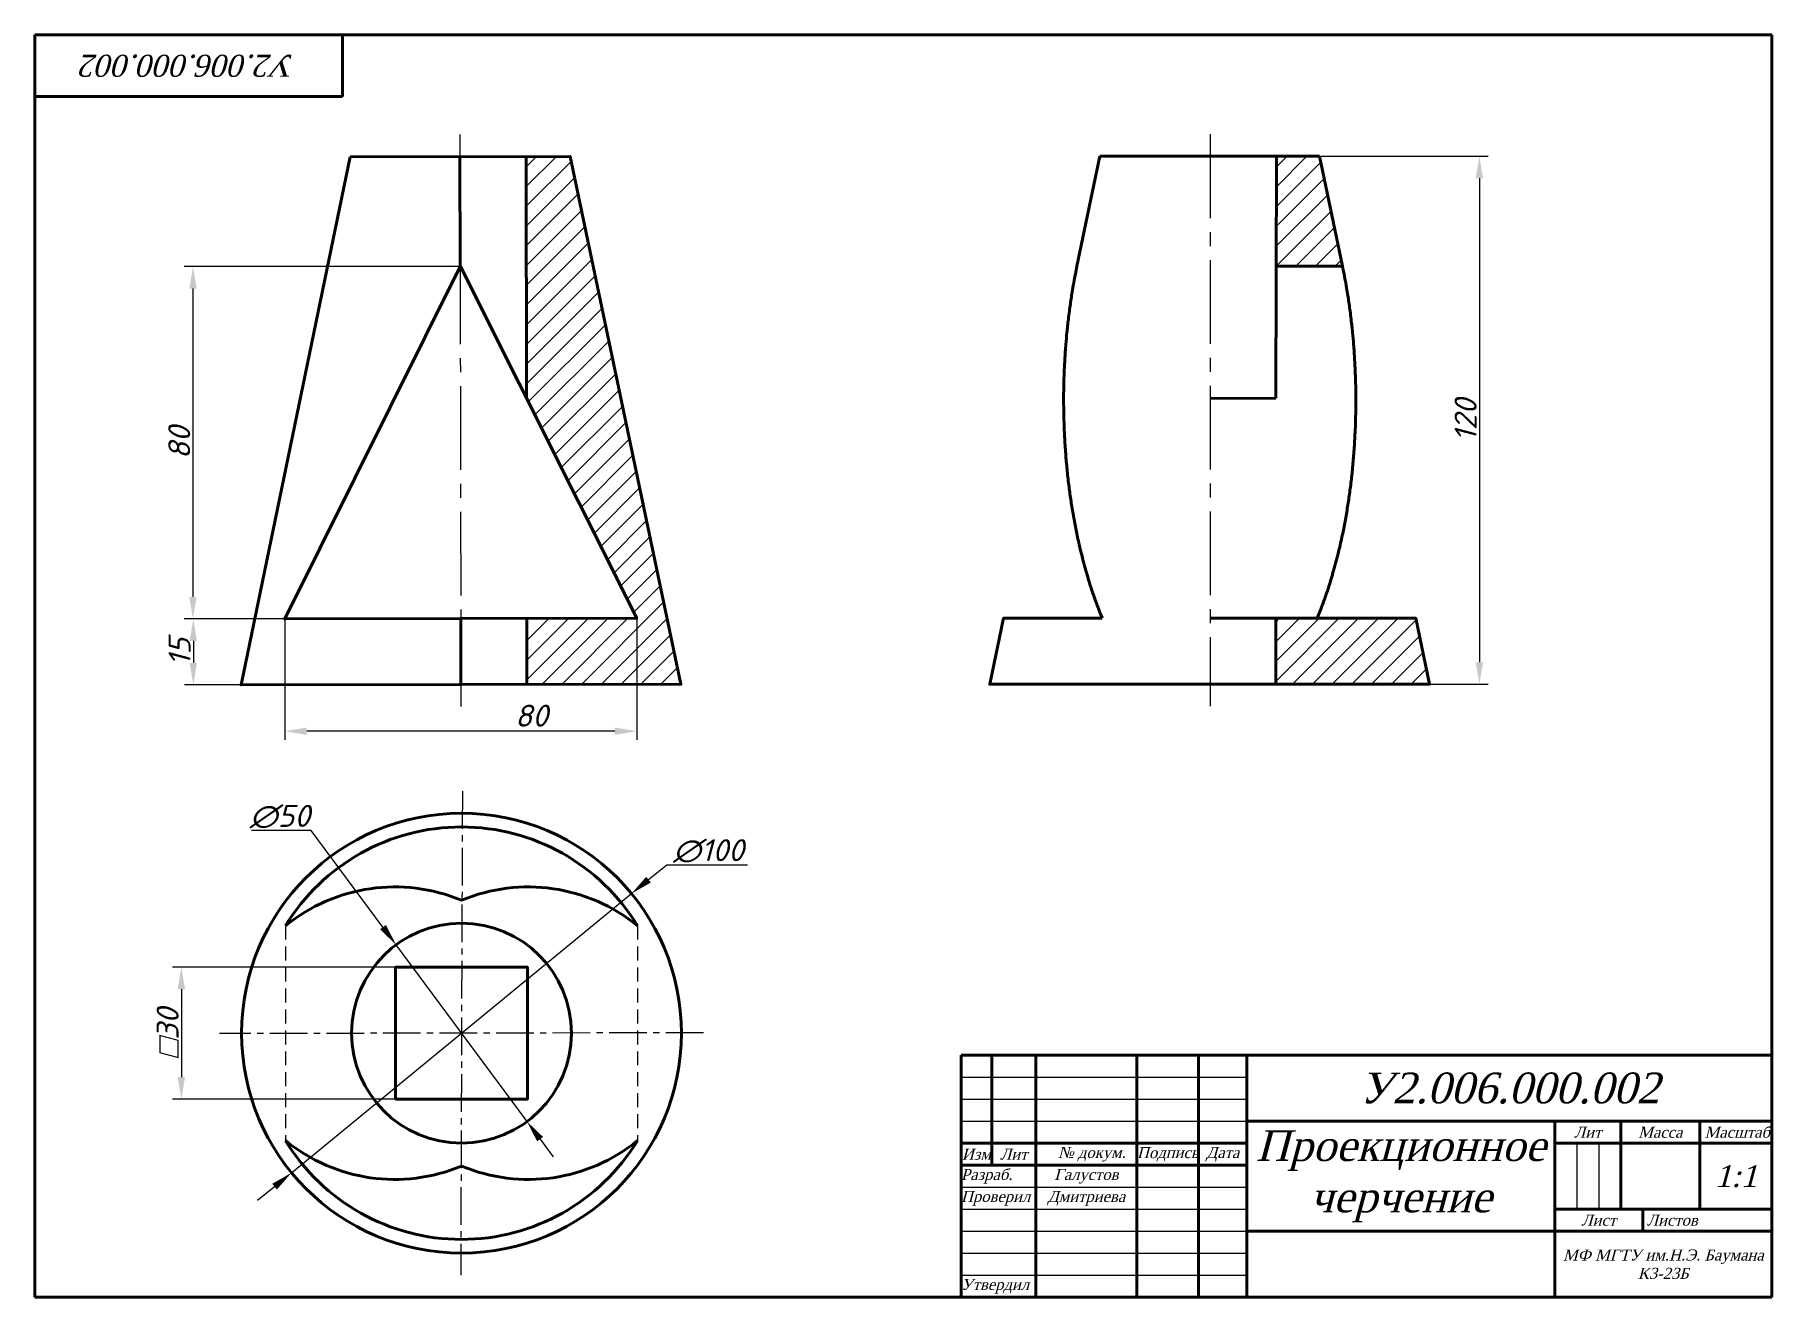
# Paper-space layout 'Лист1' of a CAD drawing. Header units: millimetres. Extents: x 20 to 415, y 5 to 292.
import ezdxf

# ---------------------------------------------------------------- set-up
doc = ezdxf.new("R2010")
doc.units = ezdxf.units.MM
doc.linetypes.add('CENTER2', pattern=[28.575, 19.05, -3.175, 3.175, -3.175])
doc.linetypes.add('штриховая2', pattern=[9.525, 6.35, -3.175])
for name, color, linetype, lineweight in [('Осевая', 30, 'CENTER2', 25), ('Основная сплошная', 170, 'Continuous', 60), ('Размеры', 12, 'Continuous', 25), ('Тонкая', 238, 'Continuous', 25), ('Штриховая', 24, 'штриховая2', 25)]:
    doc.layers.add(name, color=color, linetype=linetype, lineweight=lineweight)
doc.styles.add('Надписи', font='times.ttf', dxfattribs={"oblique": 15})
doc.styles.add('Размеры', font='romans.shx', dxfattribs={"oblique": 15, "height": 5})
doc.dimstyles.new('ISO-25', dxfattribs={"dimtxt": 5, "dimasz": 5, "dimexe": 2, "dimexo": 0, "dimtad": 1, "dimtoh": 1, "dimdec": 0, "dimdsep": 46, "dimtxsty": 'Размеры', "dimcen": 2.5, "dimadec": 0, "dimazin": 0, "dimtfac": 1, "dimtdec": 0, "dimtmove": 0, "dimatfit": 0, "dimfxl": 1, "dimarcsym": 0})

# ---------------------------------------------------------------- blocks, each defined once
blk = doc.blocks.new('*D9')
at = {"layer": 'Defpoints', "color": 0, "transparency": 16777216}
for p in [(102.16, 85.11), (131.93, 44.95)]:
    blk.add_point(p, dxfattribs=at)
at = {"layer": 'Размеры', "color": 0, "lineweight": -2, "transparency": 16777216}
for p, q in [((82.87, 111.14), (69.25, 111.14)), ((99.18, 89.13), (82.87, 111.14)), ((131.93, 44.95), (102.16, 85.11)), ((134.91, 40.93), (137.88, 36.91))]:
    blk.add_line(p, q, dxfattribs=at)
at = {"layer": 'Размеры', "color": 0, "transparency": 16777216}
for points in [[(99.85, 89.63), (98.51, 88.64), (102.16, 85.11)], [(135.58, 41.43), (134.24, 40.43), (131.93, 44.95)]]:
    blk.add_solid(points, dxfattribs=at)
at = {"layer": 'Размеры', "color": 0, "transparency": 16777216, "insert": (75.75, 114.27), "char_height": 5, "attachment_point": 5, "style": 'Размеры'}
blk.add_mtext('∅50', dxfattribs=at)
blk = doc.blocks.new('*D10')
at = {"layer": 'Defpoints', "color": 0, "transparency": 16777216}
for p in [(155.69, 96.76), (78.4, 33.31)]:
    blk.add_point(p, dxfattribs=at)
at = {"layer": 'Размеры', "color": 0, "lineweight": -2, "transparency": 16777216}
for p, q in [((159.55, 99.93), (163.7, 103.33)), ((163.7, 103.33), (182.08, 103.33)), ((78.4, 33.31), (155.69, 96.76)), ((74.53, 30.13), (70.67, 26.96))]:
    blk.add_line(p, q, dxfattribs=at)
at = {"layer": 'Размеры', "color": 0, "transparency": 16777216}
for points in [[(159.02, 100.57), (160.08, 99.28), (155.69, 96.76)], [(74, 30.78), (75.06, 29.49), (78.4, 33.31)]]:
    blk.add_solid(points, dxfattribs=at)
at = {"layer": 'Размеры', "color": 0, "transparency": 16777216, "insert": (173.2, 106.46), "char_height": 5, "attachment_point": 5, "style": 'Размеры'}
blk.add_mtext('∅100', dxfattribs=at)
blk = doc.blocks.new('*D11')
at = {"layer": 'Defpoints', "color": 0, "transparency": 16777216}
for p in [(102.04, 80.03), (53.34, 50.03), (102.04, 50.03)]:
    blk.add_point(p, dxfattribs=at)
at = {"layer": 'Размеры', "color": 0, "lineweight": -2, "transparency": 16777216}
for p, q in [((102.04, 80.03), (51.34, 80.03)), ((53.34, 75.03), (53.34, 55.03)), ((102.04, 50.03), (51.34, 50.03))]:
    blk.add_line(p, q, dxfattribs=at)
at = {"layer": 'Размеры', "color": 0, "transparency": 16777216}
for points in [[(52.5, 75.03), (54.17, 75.03), (53.34, 80.03)], [(52.5, 55.03), (54.17, 55.03), (53.34, 50.03)]]:
    blk.add_solid(points, dxfattribs=at)
at = {"layer": 'Размеры', "color": 0, "transparency": 16777216, "insert": (50.21, 65.03), "char_height": 5, "attachment_point": 5, "rotation": 90, "style": 'Размеры'}
blk.add_mtext('{\\fArial|b0|i0|c204|p34;□}30', dxfattribs=at)
blk = doc.blocks.new('*D12')
at = {"layer": 'Defpoints', "color": 0, "transparency": 16777216}
for p in [(76.85, 159.22), (56.06, 144.21), (66.91, 144.21)]:
    blk.add_point(p, dxfattribs=at)
at = {"layer": 'Размеры', "color": 0, "lineweight": -2, "transparency": 16777216}
for p, q in [((76.85, 159.22), (54.06, 159.22)), ((56.06, 154.22), (56.06, 149.21)), ((66.91, 144.21), (54.06, 144.21))]:
    blk.add_line(p, q, dxfattribs=at)
at = {"layer": 'Размеры', "color": 0, "transparency": 16777216}
for points in [[(55.22, 154.22), (56.89, 154.22), (56.06, 159.22)], [(55.22, 149.21), (56.89, 149.21), (56.06, 144.21)]]:
    blk.add_solid(points, dxfattribs=at)
at = {"layer": 'Размеры', "color": 0, "transparency": 16777216, "insert": (52.93, 151.71), "char_height": 5, "attachment_point": 5, "rotation": 90, "style": 'Размеры'}
blk.add_mtext('15', dxfattribs=at)
blk = doc.blocks.new('*D13')
at = {"layer": 'Defpoints', "color": 0, "transparency": 16777216}
for p in [(116.71, 239.29), (55.98, 159.22), (76.85, 159.22)]:
    blk.add_point(p, dxfattribs=at)
at = {"layer": 'Размеры', "color": 0, "lineweight": -2, "transparency": 16777216}
for p, q in [((116.71, 239.29), (53.98, 239.29)), ((55.98, 234.29), (55.98, 164.22)), ((76.85, 159.22), (53.98, 159.22))]:
    blk.add_line(p, q, dxfattribs=at)
at = {"layer": 'Размеры', "color": 0, "transparency": 16777216}
for points in [[(55.14, 234.29), (56.81, 234.29), (55.98, 239.29)], [(55.14, 164.22), (56.81, 164.22), (55.98, 159.22)]]:
    blk.add_solid(points, dxfattribs=at)
at = {"layer": 'Размеры', "color": 0, "transparency": 16777216, "insert": (52.85, 199.25), "char_height": 5, "attachment_point": 5, "rotation": 90, "style": 'Размеры'}
blk.add_mtext('80', dxfattribs=at)
blk = doc.blocks.new('*D14')
at = {"layer": 'Defpoints', "color": 0, "transparency": 16777216}
for p in [(76.85, 159.22), (156.89, 159.35), (76.85, 133.68)]:
    blk.add_point(p, dxfattribs=at)
at = {"layer": 'Размеры', "color": 0, "lineweight": -2, "transparency": 16777216}
for p, q in [((76.85, 159.22), (76.85, 131.68)), ((156.89, 159.35), (156.89, 131.68)), ((151.89, 133.68), (81.85, 133.68))]:
    blk.add_line(p, q, dxfattribs=at)
at = {"layer": 'Размеры', "color": 0, "transparency": 16777216}
for points in [[(81.85, 134.51), (81.85, 132.84), (76.85, 133.68)], [(151.89, 134.51), (151.89, 132.84), (156.89, 133.68)]]:
    blk.add_solid(points, dxfattribs=at)
at = {"layer": 'Размеры', "color": 0, "transparency": 16777216, "insert": (132.94, 137.21), "char_height": 5, "attachment_point": 5, "style": 'Размеры'}
blk.add_mtext('80', dxfattribs=at)
blk = doc.blocks.new('*D15')
at = {"layer": 'Defpoints', "color": 0, "transparency": 16777216}
for p in [(312.16, 264.37), (337.16, 144.37), (348.47, 144.37)]:
    blk.add_point(p, dxfattribs=at)
at = {"layer": 'Размеры', "color": 0, "lineweight": -2, "transparency": 16777216}
for p, q in [((312.16, 264.37), (350.47, 264.37)), ((348.47, 259.37), (348.47, 149.37)), ((337.16, 144.37), (350.47, 144.37))]:
    blk.add_line(p, q, dxfattribs=at)
at = {"layer": 'Размеры', "color": 0, "transparency": 16777216}
for points in [[(347.64, 259.37), (349.31, 259.37), (348.47, 264.37)], [(347.64, 149.37), (349.31, 149.37), (348.47, 144.37)]]:
    blk.add_solid(points, dxfattribs=at)
at = {"layer": 'Размеры', "color": 0, "transparency": 16777216, "insert": (345.35, 204.37), "char_height": 5, "attachment_point": 5, "rotation": 90, "style": 'Размеры'}
blk.add_mtext('120', dxfattribs=at)

psp = doc.layouts.new('Лист1')

# ---------------------------------------------------------------- hatches: boundary and pattern name
h = psp.add_hatch()
h.set_pattern_fill('ANSI31', color=256)
h.paths.add_polyline_path([(141.72, 264.33), (131.75, 264.31), (131.81, 209.37), (156.89, 159.35), (131.88, 159.31), (131.88, 144.31), (166.91, 144.37)])
h = psp.add_hatch()
h.set_pattern_fill('ANSI31', color=256)
h.paths.add_polyline_path([(312.16, 264.37), (302.36, 264.37), (302.27, 239.37), (317.37, 239.37)])
h = psp.add_hatch()
h.set_pattern_fill('ANSI31', color=256)
h.paths.add_polyline_path([(334.04, 159.37), (302.16, 159.37), (302.16, 144.37), (337.16, 144.37)])

# ---------------------------------------------------------------- linework, layer by layer
at = {"layer": 'Осевая'}
for p, q in [((116.67, 269.29), (116.91, 139.29)), ((287.25, 269.37), (287.25, 139.37))]:
    psp.add_line(p, q, dxfattribs=at)
at = {"layer": 'Осевая', "ltscale": 0.45}
for p, q in [((117.23, 120.03), (116.85, 10.03)), ((172.04, 65.12), (62.04, 64.94))]:
    psp.add_line(p, q, dxfattribs=at)
at = {"layer": 'Основная сплошная'}
for p, q in [((20, 292), (20, 5)), ((20, 292), (415, 292)), ((90, 278), (90, 292)), ((415, 292), (415, 5)), ((20, 278), (90, 278)), ((116.71, 239.29), (116.68, 264.29)), ((131.81, 209.31), (131.75, 264.31)), ((262.16, 264.37), (256.96, 239.37)), ((312.16, 264.37), (262.16, 264.37)), ((302.16, 209.37), (302.36, 264.37)), ((312.16, 264.37), (317.37, 239.37)), ((302.16, 239.37), (317.37, 239.37)), ((302.16, 209.37), (287.25, 209.34)), ((116.86, 159.29), (116.9, 144.29)), ((131.88, 144.31), (131.88, 159.31)), ((302.16, 159.37), (302.16, 144.37)), ((230.61, 60), (230.61, 5)), ((230.61, 60), (415, 60)), ((237.61, 60), (237.61, 35)), ((247.61, 60), (247.61, 5)), ((270.61, 60), (270.61, 5)), ((284.61, 60), (284.61, 5)), ((295.61, 60), (295.61, 5)), ((295.61, 45), (415, 45)), ((365.61, 5), (365.61, 45)), ((380.61, 45), (380.61, 25.08)), ((398.61, 45), (398.61, 25)), ((230.61, 40), (295.61, 40)), ((415, 40), (365.61, 40)), ((230.61, 35), (295.61, 35)), ((415, 25), (365.61, 25)), ((385.61, 20), (385.61, 25)), ((295.61, 20), (415, 20)), ((415, 5), (20, 5))]:
    psp.add_line(p, q, dxfattribs=at)
for points in [[(91.72, 264.25), (66.91, 144.21), (166.91, 144.37), (141.72, 264.33), (91.72, 264.25)], [(116.81, 239.29), (156.89, 159.35), (76.85, 159.22), (116.71, 239.29)], [(262.72, 159.37), (240.29, 159.37), (237.16, 144.37), (287.25, 144.37), (337.16, 144.37), (334.04, 159.37), (287.25, 159.37)]]:
    psp.add_lwpolyline(points, dxfattribs=at)
psp.add_lwpolyline([(102.04, 50.03), (132.04, 50.03), (132.04, 80.03), (102.04, 80.03)], close=True, dxfattribs=at)
for radius in [50, 25]:
    psp.add_circle((117.04, 65.03), radius, dxfattribs=at)
for centre, radius, start, end in [((117.04, 65.03), 46.88, 31.4239, 148.5761), ((101.86, 58.96), 39.32, 67.2866, 129.128), ((132.23, 58.96), 39.32, 50.872, 112.7134), ((117.04, 65.03), 46.88, 211.4239, 328.5761), ((101.86, 71.1), 39.32, 230.872, 292.7134), ((132.23, 71.1), 39.32, 247.2866, 309.128)]:
    psp.add_arc(centre, radius, start, end, dxfattribs=at)
for points in [[(256.96, 239.37), (256.47, 236.94), (255.89, 233.59), (255.49, 230.99), (255, 227.29), (254.66, 224.14), (254.46, 221.81), (254.19, 218.06), (254.03, 214.4), (253.95, 211.36), (253.94, 207.92), (253.98, 205.2), (254.07, 202.31), (254.3, 198.05), (254.58, 194.54), (254.95, 190.95), (255.38, 187.56), (255.86, 184.37), (256.47, 180.9), (257.07, 177.89), (257.92, 174.2), (259.18, 169.48), (260.2, 166.19), (261.12, 163.49), (262.16, 160.75), (262.72, 159.37), (262.72, 159.43)], [(317.37, 239.37), (317.85, 236.94), (318.44, 233.59), (318.84, 230.99), (319.33, 227.29), (319.66, 224.14), (319.87, 221.81), (320.13, 218.06), (320.3, 214.4), (320.38, 211.36), (320.39, 207.92), (320.35, 205.2), (320.26, 202.31), (320.03, 198.05), (319.75, 194.54), (319.38, 190.95), (318.95, 187.56), (318.47, 184.37), (317.86, 180.9), (317.26, 177.89), (316.41, 174.2), (315.15, 169.48), (314.13, 166.19), (313.21, 163.49), (312.17, 160.75), (311.6, 159.37), (311.6, 159.43)]]:
    psp.add_open_spline(points, degree=3, dxfattribs=at)
at = {"layer": 'Тонкая'}
for p, q in [((230.61, 55), (295.61, 55)), ((230.61, 50), (295.61, 50)), ((230.61, 45), (295.61, 45)), ((370.61, 40), (370.61, 25)), ((375.61, 40), (375.61, 25)), ((230.61, 30), (295.61, 30)), ((230.61, 25), (295.61, 25)), ((230.61, 20), (295.61, 20)), ((230.61, 15), (295.61, 15)), ((230.61, 10), (295.61, 10))]:
    psp.add_line(p, q, dxfattribs=at)
at = {"layer": 'Штриховая', "ltscale": 0.5}
for p, q in [((77.04, 89.47), (77.04, 40.59)), ((157.04, 89.47), (157.04, 40.59))]:
    psp.add_line(p, q, dxfattribs=at)

# ---------------------------------------------------------------- texts
at = {"char_height": 2.5, "style": 'Надписи'}
for s, width, insert, attachment_point in [('Лит', 15, (373.11, 42.5), 5), ('Масса', 18, (389.61, 42.5), 5), ('Масштаб', 17, (407.11, 42.5), 5), ('Изм', 7, (234.11, 37.5), 5), ('Лит', 10, (242.61, 37.5), 5), ('\\pi-7.5,l10,t10;№ докум.', 23, (259.11, 37.5), 5), ('Подпись', 14, (277.61, 37.5), 5), ('Дата', 11, (290.11, 37.5), 5), ('Разраб.', 17, (230.61, 32.5), 4), ('Проверил', 17, (230.61, 27.5), 4), ('Лист', 20, (375.61, 22.5), 5), (' Листов', 30, (385.61, 22.5), 4), ('Утвердил', 17, (230.61, 7.5), 4)]:
    psp.add_mtext_dynamic_manual_height_columns(s, width=width, gutter_width=12.5, heights=[0], dxfattribs=dict(at, insert=insert, attachment_point=attachment_point))
at = {"layer": 'Основная сплошная', "insert": (55, 285), "char_height": 5, "attachment_point": 5, "rotation": 180, "style": 'Надписи'}
psp.add_mtext_dynamic_manual_height_columns('{\\C256;\\c0;У2.006.000.002}', width=70, gutter_width=12.5, heights=[0], dxfattribs=at)
at = {"layer": 'Основная сплошная', "attachment_point": 5, "style": 'Надписи'}
for s, width, insert, char_height in [('{\\C256;\\c0;У2.006.000.002}', 119.3894, (355.31, 52.5), 7), ('{\\C256;\\c0;Проекционное черчение}', 70, (330.61, 32.5), 7), ('{\\C256;\\c0;Галустов}', 23, (259.11, 32.5), 2.5), ('{\\C256;\\c0;1:1}', 16.3894, (406.81, 32.5), 5), ('{\\C256;\\c0;Дмитриева}', 23, (259.11, 27.5), 2.5), ('{\\C256;\\c0;МФ МГТУ им.Н.Э. Баумана К3-23Б}', 49.3894, (390.31, 12.5), 2.5)]:
    psp.add_mtext_dynamic_manual_height_columns(s, width=width, gutter_width=12.5, heights=[0], dxfattribs=dict(at, insert=insert, char_height=char_height))

# ---------------------------------------------------------------- dimensions: what is measured, and where the dimension line sits
at = {"layer": 'Размеры'}
for base, p1, p2, picture, middle in [((348.47, 144.37), (312.16, 264.37), (337.16, 144.37), '*D15', (345.35, 204.37)), ((56.06, 144.21), (76.85, 159.22), (66.91, 144.21), '*D12', (52.93, 151.71))]:
    dim = psp.add_linear_dim(base=base, p1=p1, p2=p2, angle=90, dimstyle='ISO-25', dxfattribs=at)
    dim.commit()
    dim.dimension.update_dxf_attribs({"geometry": picture, "text_midpoint": middle})
dim = psp.add_linear_dim(base=(55.98, 159.22), p1=(116.71, 239.29), p2=(76.85, 159.22), angle=90, dimstyle='ISO-25', override={"dimlfac": 1}, dxfattribs=at)
dim.commit()
dim.dimension.update_dxf_attribs({"geometry": '*D13', "text_midpoint": (52.85, 199.25)})
dim = psp.add_linear_dim(base=(76.85, 133.68), p1=(156.89, 159.35), p2=(76.85, 159.22), dimstyle='ISO-25', override={"dimtmove": 2}, dxfattribs=at)
dim.commit()
dim.dimension.update_dxf_attribs({"geometry": '*D14', "text_midpoint": (132.94, 137.21), "dimtype": 160})
for p1, p2, picture, middle in [((131.93, 44.95), (102.16, 85.11), '*D9', (75.75, 111.14)), ((78.4, 33.31), (155.69, 96.76), '*D10', (173.2, 103.33))]:
    dim = psp.add_diameter_dim_2p(p1=p1, p2=p2, dimstyle='ISO-25', dxfattribs=at)
    dim.commit()
    dim.dimension.update_dxf_attribs({"geometry": picture, "text_midpoint": middle, "dimtype": 163})
dim = psp.add_linear_dim(base=(53.34, 50.03), p1=(102.04, 80.03), p2=(102.04, 50.03), angle=90, text='{\\fArial|b0|i0|c204|p34;□}<>', dimstyle='ISO-25', dxfattribs=at)
dim.commit()
dim.dimension.update_dxf_attribs({"geometry": '*D11', "text_midpoint": (50.21, 65.03)})

doc.saveas('drawing.dxf')
